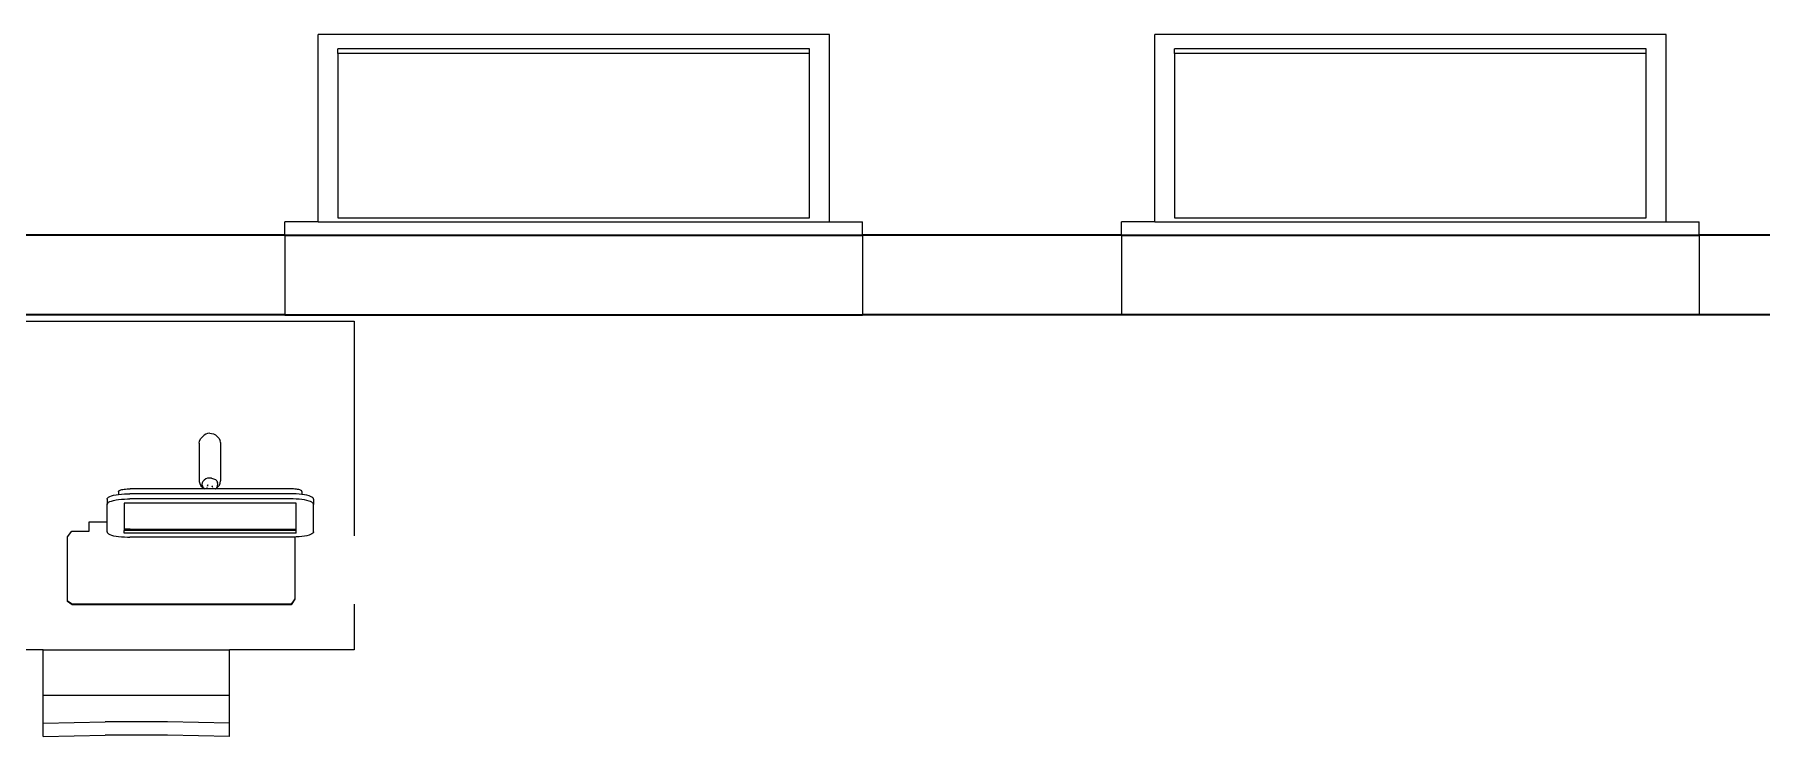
# Model space of a CAD drawing. Header units: inches. Extents: x 1 to 470, y -1 to 318.
# Drawn here: x 144.1 to 274.1, y 264.9 to 317.8 of the extents above; entities that cross this region are included whole.
import ezdxf

# ---------------------------------------------------------------- set-up
doc = ezdxf.new("R2010")
doc.units = ezdxf.units.IN
doc.header["$MEASUREMENT"] = 0
doc.layers.add('wall', color=6, linetype='Continuous', lineweight=35)

# ---------------------------------------------------------------- blocks, each defined once
blk = doc.blocks.new('computer classroom pl')
for p, q in [((479.41, 588.95), (479.41, 427.66)), ((454.66, 451.07), (454.66, 461.38)), ((448.12, 451.07), (448.23, 446.4)), ((448.12, 451.07), (449.13, 451.07)), ((449.13, 451.07), (449.24, 446.4)), ((449.13, 451.07), (451.22, 451.07)), ((451.22, 451.07), (454.66, 451.07)), ((451.22, 437.04), (451.22, 451.07)), ((454.66, 451.07), (454.66, 437.04)), ((458.04, 448.9), (458.28, 449.25)), ((458.04, 432.4), (458.04, 448.9)), ((458.08, 448.9), (458.31, 449.25)), ((458.08, 432.4), (458.08, 448.9)), ((458.28, 449.25), (458.31, 449.25)), ((458.31, 449.25), (463.15, 449.25)), ((463.15, 449.25), (463.59, 448.92)), ((463.59, 448.92), (463.59, 447.62)), ((463.59, 447.62), (464.29, 447.62)), ((464.29, 447.62), (464.29, 446.26)), ((448.23, 441.71), (448.23, 446.4)), ((449.24, 441.71), (449.24, 446.4)), ((463.34, 446.05), (463.3, 445.92)), ((463.39, 446.15), (463.34, 446.05)), ((463.45, 446.22), (463.39, 446.15)), ((463.5, 446.26), (463.45, 446.22)), ((463.55, 446.26), (463.5, 446.26)), ((463.55, 446.26), (464.29, 446.26)), ((464.29, 446.26), (465.61, 446.26)), ((466, 446.26), (465.61, 446.26)), ((465.61, 446.26), (465.66, 446.26)), ((465.66, 446.26), (465.71, 446.22)), ((465.71, 446.22), (465.77, 446.15)), ((465.77, 446.15), (465.82, 446.05)), ((465.82, 446.05), (465.86, 445.92)), ((466, 446.26), (466.04, 446.26)), ((466.04, 446.26), (466.1, 446.22)), ((466.1, 446.22), (466.15, 446.15)), ((466.15, 446.15), (466.2, 446.05)), ((466.2, 446.05), (466.25, 445.92)), ((463.15, 444.96), (463.14, 444.73)), ((463.14, 444.73), (463.14, 444.54)), ((463.16, 445.18), (463.15, 444.96)), ((463.19, 445.4), (463.16, 445.18)), ((463.22, 445.59), (463.19, 445.4)), ((463.25, 445.77), (463.22, 445.59)), ((463.3, 445.92), (463.25, 445.77)), ((463.45, 432.02), (463.45, 444.97)), ((463.45, 444.97), (463.64, 444.97)), ((463.64, 432.02), (463.64, 444.97)), ((463.75, 444.97), (463.64, 444.97)), ((463.73, 444.76), (463.74, 444.87)), ((463.73, 444.65), (463.73, 444.76)), ((463.74, 444.87), (463.75, 444.97)), ((465.71, 444.97), (463.75, 444.97)), ((465.71, 432.02), (465.71, 444.97)), ((465.86, 445.92), (465.91, 445.77)), ((465.91, 445.77), (465.94, 445.59)), ((465.94, 445.59), (465.97, 445.4)), ((465.97, 445.4), (466, 445.18)), ((466, 445.18), (466.01, 444.96)), ((466.01, 444.96), (466.02, 444.73)), ((466.02, 444.73), (466.02, 444.54)), ((466.25, 445.92), (466.29, 445.77)), ((466.29, 445.77), (466.33, 445.59)), ((466.33, 445.59), (466.36, 445.4)), ((466.36, 445.4), (466.38, 445.18)), ((466.57, 445.4), (466.36, 445.4)), ((466.36, 445.4), (466.36, 445.4)), ((466.38, 445.18), (466.4, 444.96)), ((466.4, 444.96), (466.41, 444.73)), ((466.41, 444.73), (466.41, 444.54)), ((466.57, 445.4), (466.6, 445.4)), ((466.6, 445.4), (466.62, 445.38)), ((466.62, 445.38), (466.65, 445.34)), ((466.65, 445.34), (466.67, 445.29)), ((466.67, 445.29), (466.7, 445.23)), ((466.7, 445.23), (466.72, 445.16)), ((466.72, 445.16), (466.74, 445.07)), ((466.74, 445.07), (466.75, 444.97)), ((466.75, 444.97), (466.76, 444.87)), ((466.76, 444.87), (466.77, 444.76)), ((466.77, 444.76), (466.78, 444.65)), ((463.14, 432.44), (463.14, 444.54)), ((463.73, 444.53), (463.73, 444.65)), ((463.73, 444.53), (463.73, 432.45)), ((466.02, 432.44), (466.02, 444.54)), ((466.41, 432.44), (466.41, 444.54)), ((466.78, 444.65), (466.78, 444.53)), ((466.78, 441.63), (466.78, 444.53)), ((448.12, 437.04), (448.23, 441.71)), ((449.13, 437.04), (449.24, 441.71)), ((466.78, 438.94), (466.78, 441.63)), ((466.78, 438.94), (466.89, 439.06)), ((466.86, 439.03), (466.78, 438.94)), ((466.78, 438.72), (466.78, 438.94)), ((466.78, 438.72), (466.89, 438.72)), ((466.78, 438.32), (466.78, 438.72)), ((466.86, 438.32), (466.78, 438.32)), ((466.78, 438.1), (466.78, 438.32)), ((466.97, 439.09), (466.86, 439.03)), ((467.01, 439.2), (466.89, 439.06)), ((466.93, 438.34), (467, 438.32)), ((466.93, 438.34), (466.93, 438.34)), ((466.93, 438.34), (466.96, 438.33)), ((466.96, 438.33), (467, 438.32)), ((467.1, 439.12), (466.97, 439.09)), ((466.99, 438.71), (467.07, 438.69)), ((467.03, 438.71), (466.99, 438.71)), ((467.17, 439.28), (467.01, 439.2)), ((467.07, 438.69), (467.03, 438.71)), ((467.22, 439.1), (467.1, 439.12)), ((467.33, 439.32), (467.17, 439.28)), ((467.34, 439.05), (467.22, 439.1)), ((470.22, 439.32), (467.33, 439.32)), ((467.44, 438.96), (467.34, 439.05)), ((467.52, 438.84), (467.44, 438.96)), ((467.54, 438.24), (467.47, 438.11)), ((467.57, 438.7), (467.52, 438.84)), ((467.58, 438.39), (467.54, 438.24)), ((467.59, 438.54), (467.57, 438.7)), ((467.58, 438.39), (467.59, 438.54)), ((470.22, 439.32), (470.38, 439.3)), ((470.38, 439.3), (470.54, 439.23)), ((470.54, 439.23), (470.68, 439.11)), ((470.68, 439.11), (470.81, 438.96)), ((470.89, 438.84), (470.81, 438.96)), ((470.91, 438.24), (470.84, 438.11)), ((470.94, 438.7), (470.89, 438.84)), ((470.95, 438.39), (470.91, 438.24)), ((470.96, 438.54), (470.94, 438.7)), ((470.96, 438.54), (470.95, 438.39)), ((448.12, 437.04), (449.13, 437.04)), ((449.13, 437.04), (451.22, 437.04)), ((451.22, 437.04), (454.66, 437.04)), ((454.66, 427.66), (454.66, 437.04)), ((466.78, 438.1), (466.79, 438.08)), ((466.78, 432.45), (466.78, 438.1)), ((466.92, 437.93), (466.79, 438.08)), ((466.89, 437.99), (466.79, 438.08)), ((467.01, 437.94), (466.89, 437.99)), ((466.92, 437.93), (467.06, 437.81)), ((467.01, 437.94), (467.13, 437.92)), ((467.06, 437.81), (467.21, 437.74)), ((467.13, 437.92), (467.26, 437.95)), ((467.21, 437.74), (467.38, 437.72)), ((467.37, 438.01), (467.26, 437.95)), ((467.47, 438.11), (467.37, 438.01)), ((470.27, 437.72), (467.38, 437.72)), ((470.27, 437.72), (470.43, 437.76)), ((470.59, 437.84), (470.43, 437.76)), ((470.71, 437.98), (470.59, 437.84)), ((470.71, 437.98), (470.84, 438.11)), ((458.47, 432.14), (458.04, 432.4)), ((458.04, 432.4), (458.08, 432.4)), ((458.5, 432.14), (458.08, 432.4)), ((458.47, 432.14), (458.5, 432.14)), ((463.14, 432.14), (458.5, 432.14)), ((463.14, 432.26), (463.14, 432.44)), ((463.14, 432.14), (463.14, 432.26)), ((463.15, 432.03), (463.14, 432.14)), ((463.16, 431.8), (463.15, 432.03)), ((463.19, 431.59), (463.16, 431.8)), ((463.45, 432.02), (463.64, 432.02)), ((463.64, 432.02), (463.75, 432.02)), ((463.73, 432.45), (463.73, 432.34)), ((463.73, 432.34), (463.73, 432.23)), ((463.73, 432.23), (463.74, 432.12)), ((463.74, 432.12), (463.75, 432.02)), ((463.75, 432.02), (465.71, 432.02)), ((465.97, 431.59), (466, 431.8)), ((466, 431.8), (466.01, 432.03)), ((466.01, 432.03), (466.02, 432.26)), ((466.02, 432.26), (466.02, 432.44)), ((466.36, 431.59), (466.38, 431.8)), ((466.38, 431.8), (466.4, 432.03)), ((466.4, 432.03), (466.41, 432.26)), ((466.41, 432.26), (466.41, 432.44)), ((466.67, 431.69), (466.7, 431.75)), ((466.7, 431.75), (466.72, 431.83)), ((466.72, 431.83), (466.74, 431.92)), ((466.74, 431.92), (466.75, 432.01)), ((466.75, 432.01), (466.76, 432.12)), ((466.76, 432.12), (466.77, 432.23)), ((466.77, 432.23), (466.78, 432.34)), ((466.78, 432.34), (466.78, 432.45)), ((485.89, 432.88), (479.89, 432.88)), ((485.89, 432.88), (486.89, 432.88)), ((486.89, 430.38), (486.89, 432.88)), ((463.22, 431.4), (463.19, 431.59)), ((463.25, 431.22), (463.22, 431.4)), ((463.3, 431.06), (463.25, 431.22)), ((463.34, 430.94), (463.3, 431.06)), ((463.39, 430.84), (463.34, 430.94)), ((463.45, 430.77), (463.39, 430.84)), ((463.5, 430.73), (463.45, 430.77)), ((463.55, 430.73), (463.5, 430.73)), ((463.55, 430.73), (465.61, 430.73)), ((465.61, 430.73), (465.66, 430.73)), ((466, 430.73), (465.61, 430.73)), ((465.66, 430.73), (465.71, 430.77)), ((465.71, 430.77), (465.77, 430.84)), ((465.77, 430.84), (465.82, 430.94)), ((465.82, 430.94), (465.86, 431.06)), ((465.86, 431.06), (465.91, 431.22)), ((465.91, 431.22), (465.94, 431.4)), ((465.94, 431.4), (465.97, 431.59)), ((466, 430.73), (466.04, 430.73)), ((466.04, 430.73), (466.1, 430.77)), ((466.1, 430.77), (466.15, 430.84)), ((466.15, 430.84), (466.2, 430.94)), ((466.2, 430.94), (466.25, 431.06)), ((466.25, 431.06), (466.29, 431.22)), ((466.29, 431.22), (466.33, 431.4)), ((466.33, 431.4), (466.36, 431.59)), ((466.57, 431.59), (466.36, 431.59)), ((466.36, 431.59), (466.36, 431.59)), ((466.57, 431.59), (466.6, 431.59)), ((466.6, 431.59), (466.62, 431.61)), ((466.62, 431.61), (466.65, 431.64)), ((466.65, 431.64), (466.67, 431.69)), ((486.89, 430.38), (486.89, 391.88)), ((486.89, 430.38), (500.99, 430.38)), ((500.99, 391.88), (500.99, 430.38)), ((487.2, 428.88), (487.2, 393.38)), ((499.58, 428.88), (487.2, 428.88)), ((499.58, 428.88), (499.93, 428.88)), ((499.58, 393.38), (499.58, 428.88)), ((499.93, 393.38), (499.93, 428.88)), ((458.1, 427.66), (454.66, 427.66)), ((479.41, 427.66), (463.25, 427.66)), ((487.2, 393.38), (499.58, 393.38)), ((499.58, 393.38), (499.93, 393.38)), ((486.89, 391.88), (500.99, 391.88)), ((486.89, 391.88), (486.89, 389.38)), ((485.89, 389.38), (479.89, 389.38)), ((485.89, 389.38), (486.89, 389.38)), ((485.89, 369.88), (479.89, 369.88)), ((485.89, 369.88), (486.89, 369.88)), ((486.89, 367.38), (486.89, 369.88)), ((486.89, 367.38), (486.89, 328.88)), ((486.89, 367.38), (500.99, 367.38)), ((500.99, 328.88), (500.99, 367.38)), ((487.2, 365.88), (487.2, 330.38)), ((499.58, 365.88), (487.2, 365.88)), ((499.58, 365.88), (499.93, 365.88)), ((499.58, 330.38), (499.58, 365.88)), ((499.93, 330.38), (499.93, 365.88)), ((487.2, 330.38), (499.58, 330.38)), ((499.58, 330.38), (499.93, 330.38)), ((486.89, 328.88), (500.99, 328.88)), ((486.89, 328.88), (486.89, 326.38)), ((485.89, 326.38), (479.89, 326.38)), ((485.89, 326.38), (486.89, 326.38))]:
    blk.add_line(p, q)
at = {"layer": 'wall'}
for p, q in [((479.89, 432.88), (479.89, 452.38)), ((485.89, 432.88), (485.89, 452.38)), ((479.89, 432.88), (479.89, 389.38)), ((485.89, 432.88), (485.89, 389.38)), ((479.89, 369.88), (479.89, 389.38)), ((485.89, 369.88), (485.89, 389.38)), ((479.89, 326.38), (479.89, 369.88)), ((485.89, 369.88), (485.89, 326.38)), ((479.89, 306.88), (479.89, 326.38)), ((485.89, 306.88), (485.89, 326.38))]:
    blk.add_line(p, q, dxfattribs=at)

msp = doc.modelspace()

# ---------------------------------------------------------------- block references
at = {"rotation": 90.00000000000001}
msp.add_blockref('computer classroom pl', (595.79, -183.23), dxfattribs=at)

doc.saveas('drawing.dxf')
